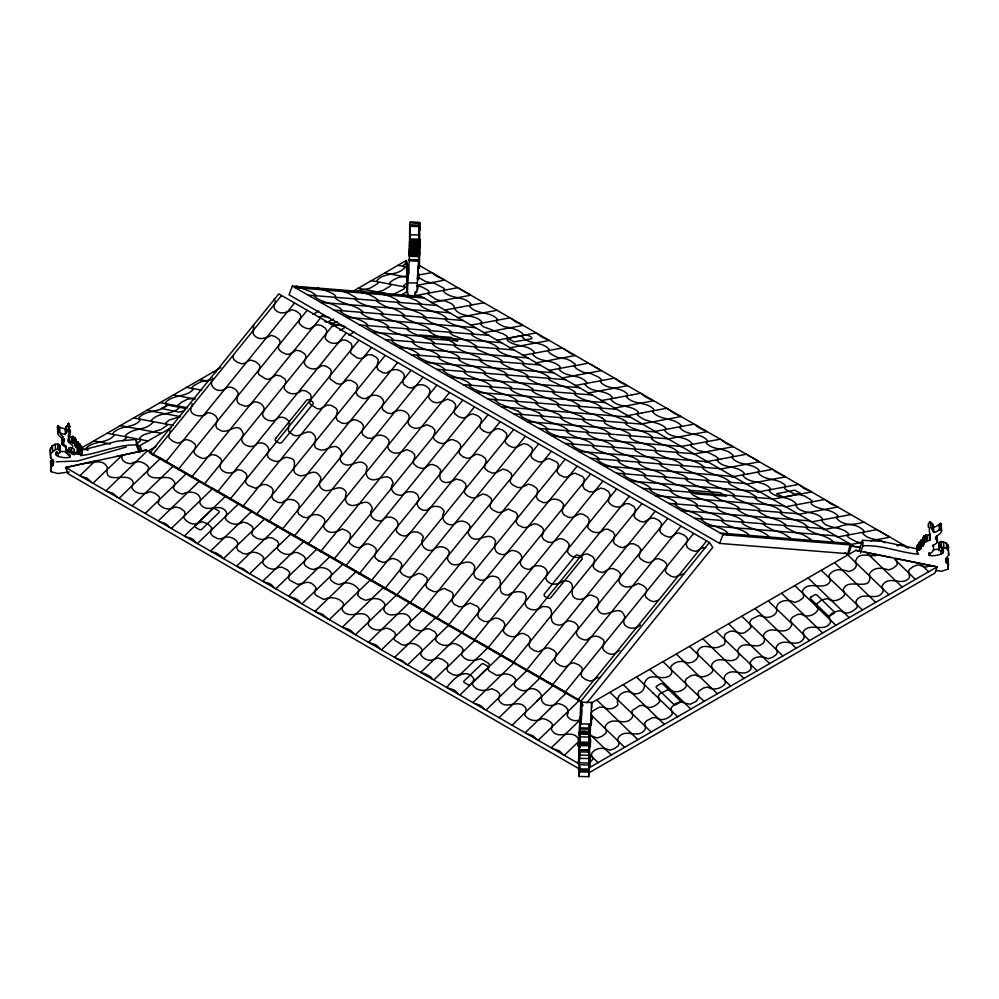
<?xml version="1.0" encoding="UTF-8"?>
<svg xmlns="http://www.w3.org/2000/svg" width="999" height="999" viewBox="0 0 999 999"><rect width="100%" height="100%" fill="white"/><g stroke="black" fill="none" stroke-linecap="round" stroke-linejoin="round"><path stroke-width="1.5" d="M407.255 293.456L409.303 260.252L409.727 226.348L419.305 226.548L419.43 230.107L419.667 222.515L410.089 222.327L409.84 229.907L409.727 226.348M419.268 255.769L419.155 242.307M409.602 242.058L419.193 242.233L419.305 226.548M579.532 736.201C573.488 726.123 604.183 735.764 579.333 731.855M589.098 736.663L588.923 732.055M418.993 250.687L419.006 254.807M419.243 249.213L419.318 245.167L419.23 252.36M419.168 245.567L419.168 246.478M589.11 736.738L588.911 757.429L588.96 750.199L579.37 750.012L579.145 776.485L588.736 776.673L589.822 756.33M579.37 750.012L579.32 757.242L579.545 736.688M579.907 743.743L579.882 745.479L579.82 741.121M588.96 750.199L588.736 776.673M589.535 737.836L589.622 740.309L589.285 724.038L579.695 723.925L579.408 732.592M409.365 254.046L409.39 252.497L409.34 253.921L418.968 254.083L418.968 252.21L409.378 252.023M419.43 242.145L419.093 255.919M410.089 222.327L419.667 222.615L419.293 249.8M579.857 742.994C580.069 736.4 579.308 746.628 579.857 745.404M589.685 738.448L589.697 744.105L591.645 702.434L582.055 702.247L581.018 723.363M419.068 247.59L419.068 248.289L419.218 246.278M418.943 254.183L416.858 292.32M419.368 246.616L419.33 247.602M419.318 227.822L419.33 233.479M588.985 732.791L589.285 724.038M419.293 241.383L419.318 235.739M579.82 735.551L579.857 734.29M418.993 253.247L409.34 253.072M419.468 233.579L419.43 241.621M579.682 733.366L579.832 738.998M410.077 226.099L409.677 255.582L410.089 247.59M419.605 226.636L419.505 230.981M419.343 247.665L419.243 250.15M579.67 731.605L579.682 725.411M419.143 253.634L419.143 252.035L418.856 259.715L409.253 259.615M418.943 253.346L419.093 255.594M409.328 255.619L418.918 255.819L418.843 259.428M419.093 254.845L419.056 256.056M925.636 536.263L923.713 535.901L924.05 541.446L925.973 541.795L926.011 540.284L928.371 540.784L930.344 539.585C930.643 536.451 926.697 521.928 932.379 529.495C933.241 537.212 940.983 526.173 941.582 530.669C941.258 536.038 931.268 535.452 937.462 541.133L936.55 543.169L933.541 545.354L933.541 550.274L931.78 552.459C923.176 557.617 940.921 555.869 943.044 552.759L943.506 548.538M70.417 426.96L68.519 423.376L65.11 428.933L60.165 427.472L58.042 425.574L57.418 427.447L58.229 429.233M69.206 472.028L57.567 473.501L51.249 471.69L50.874 466.958L53.097 465.159L53.834 461.463L50.649 457.754L49.95 450.199L52.373 445.579L57.567 443.731L60.052 445.616L60.24 452.51L57.53 453.459L57.268 451.948L56.531 452.01L55.657 453.708L56.294 455.132C58.479 458.154 76.136 459.203 67.557 454.383L65.797 452.26L65.797 447.34L62.787 445.279L61.863 443.281C68.219 436.825 58.167 439.023 57.755 432.979L58.042 425.574M419.006 255.007L418.968 251.885L409.39 251.698M579.857 767.269L578.508 763.523L579.108 747.414L577.447 745.279L579.358 740.808M410.102 240.197L410.065 245.067L410.114 244.168M579.944 723.875L580.219 716.733M419.143 251.036C421.965 244.518 395.829 250.012 419.193 248.077M579.645 747.639L579.732 746.515M581.693 710.002L581.106 724.65M579.857 735.801C579.845 734.128 579.682 736.238 579.695 723.838M579.345 740.846L579.37 740.009M591.296 725.124L591.708 715.871M579.657 747.652L579.77 744.854L579.72 745.941M919.767 543.006L919.779 542.907A3.009 2.46 -3.5 0 0 919.754 542.594L919.729 542.469M590.272 747.052L590.634 739.31M409.403 250.974L418.981 251.174M579.919 752.846L579.258 763.736M579.695 766.982L579.145 776.485M923.713 535.901C923.376 537.862 922.901 542.644 923.351 545.417C920.628 547.09 921.79 538.486 923.263 539.385M419.742 251.935L417.307 278.996M419.268 255.744L419.867 239.123L419.393 268.544M579.745 745.604L579.82 747.227L579.72 746.553M352.51 291.558L406.368 260.464L407.342 291.408L408.429 295.741M75.999 440.784C75.4 442.495 79.62 441.483 77.21 447.102C72.003 449.163 77.91 431.081 75.899 447.202M420.154 297.54L415.247 294.717L415.484 291.658M415.247 294.717L415.472 291.683M52.535 459.877L50.537 461.426L50.912 466.158M138.898 452.272L136.438 444.967C117.27 444.48 99.326 453.421 80.794 455.644L82.268 453.534L81.693 451.735L79.396 451.248L80.27 449.675L79.932 444.143C78.109 442.457 77.085 442.195 76.923 441.658M409.428 249.625L419.031 249.675M409.453 249.313L419.031 249.575M418.531 279.695L418.993 274.026M419.031 255.344L409.353 255.02M417.707 289.523L417.944 286.775M60.052 445.616L60.24 452.51M409.49 244.368L419.081 244.555M925.698 541.858L925.623 534.665M418.606 273.751L417.669 275.187M80.17 450.399L79.932 444.143M895.853 558.491L897.214 562.849L896.915 565.084L893.556 567.932L888.748 569.979C882.092 567.694 873.313 566.533 869.292 574.275L869.792 576.186M922.052 540.871L921.078 540.247L921.353 546.553L921.415 545.779L922.389 546.403L921.74 540.134M935.951 570.679L941.77 571.191L948.088 569.105L948.463 564.36L946.24 562.662L945.504 558.99L948.675 555.157L948.163 545.267L946.29 543.056L941.108 541.433L938.623 543.406L939.097 550.299L941.807 551.136L942.219 549.45L943.668 551.311M579.507 734.789L579.395 733.766M76.311 446.428L75.474 445.966L74.95 437.512L73.027 437.949L72.989 436.426L70.629 437.025L68.656 435.914L69.755 442.245C73.551 442.457 75.649 442.719 75.574 445.554M79.308 449.35L79.246 449.575A3.009 2.46 -3.5 0 0 79.221 449.887L79.296 450.274M77.672 441.808L77.847 447.977L80.27 449.675M50.499 447.864L50.649 457.754M498.651 697.864L498.626 699.737C505.219 712.262 518.606 696.84 525.936 708.428L526.086 710.701L524.625 714.173L525.462 716.046C529.957 721.053 536.738 721.927 542.22 718.506L546.178 719.455L550.811 722.252L552.497 724.462L551.298 729.195C557.067 741.37 570.953 728.234 578.096 738.261L578.446 741.683L564.335 755.344M859.989 547.489L849.849 545.629L847.676 554.295L844.979 552.747M447.889 666.283L447.802 663.486L443.019 659.69L438.761 658.141L434.852 658.753M233.516 355.157L232.954 357.205L233.754 359.44L237 362.025L241.371 363.761L244.293 363.436L248.589 360.639L251.386 360.202L255.544 361.675L259.49 364.835L259.915 367.595L258.092 372.29L258.766 374.5L265.909 379.033L268.906 379.208L276.373 375.075L280.794 376.099L285.015 379.083L285.976 381.718L284.216 386.513L284.415 388.923C288.599 395.342 296.641 394.955 301.835 390.372L305.906 390.959L310.414 394.031L311.201 396.953L309.59 401.998L310.202 404.058L316.72 408.554L319.992 409.028L327.285 405.02L331.181 405.369L335.676 407.967L337.487 410.402L336.026 417.744L337.575 420.579L342.257 423.289L346.029 423.489L353.621 419.667L356.893 420.217L361.001 422.477L363.174 424.9L363.461 427.122L361.813 432.18L362.937 435.04L367.482 437.987L371.453 438.524C376.611 433.966 384.478 433.741 388.748 439.96L389.073 442.195L387.587 446.74L388.748 449.388C394.18 456.181 401.024 452.31 406.743 449.575L411.788 451.698L414.573 454.52L414.722 457.067L413.111 461.85L414.048 464.36L417.769 467.157L421.89 468.519C426.036 468.606 428.284 463.948 432.542 464.448L436.975 466.221L440.746 470.017L439.685 474.687L440.259 479.233C444.268 485.052 451.56 481.918 456.281 478.996L461.838 480.569L465.409 483.416L466.083 486.026L464.36 490.809L464.772 493.281L467.782 496.028L472.215 497.939L475.324 497.764L482.879 493.956L487 495.129L491.171 498.326L491.658 501.173L489.947 505.881L490.634 507.904L493.194 510.189L497.914 512.412L501.261 512.362L508.316 508.991L516.008 512.612L517.607 514.885L516.183 522.077L518.206 525.012L523.114 527.509L526.673 527.36L534.215 523.651L537.674 524.475L541.67 526.898L543.468 529.27L543.556 531.468L541.995 536.625L543.581 539.535L548.276 542.22L551.96 542.42L559.527 538.611L562.887 539.135L567.382 541.733L569.18 544.667L567.407 551.86C570.679 557.817 579.208 559.652 583.916 554.395L587.437 553.958L592.457 556.393L594.58 559.378L593.181 566.77L594.73 569.005L598.576 571.503L602.497 572.564L609.877 568.718L613.136 568.531L617.969 570.766L620.691 573.863L618.843 581.243C622.877 589.934 632.067 587.125 638.124 583.441L643.044 585.402L646.178 588.136L646.715 590.496L645.179 594.88L645.878 597.302L649.387 600.124L653.408 601.735L658.229 600.362M200.187 500.924L199.725 502.534L200.612 504.458C207.879 514.085 219.031 501.785 226.211 511.725L226.81 514.035L225.212 517.657L225.924 519.542C230.482 524.762 237.475 525.636 243.107 522.065L247.327 523.189L251.848 526.123L253.122 528.421L251.798 534.09C255.844 539.398 263.162 541.096 268.793 537.474L272.627 538.124L277.46 541.058L278.733 543.618L277.335 547.627L277.859 549.338C281.98 554.27 289.086 556.293 294.468 552.36L298.064 552.747L302.822 555.282L305.057 557.554L305.382 559.44L304.071 563.299L305.207 565.671L309.578 568.531L313.624 569.567C319.343 566.495 326.373 566.795 330.881 572.152L331.593 574.063L330.257 577.847L330.819 580.182L334.69 583.129L339.148 584.665C345.904 580.956 354.52 583.241 358.778 589.56L357.792 595.429L360.914 598.264L365.696 600.324C372.215 598.151 380.719 596.74 384.952 604.183L383.791 610.077C390.134 621.403 401.923 607.879 409.478 617.07L410.901 619.58L409.353 623.413L409.59 625.224C413.486 630.094 420.779 632.729 426.186 628.758L429.82 629.033L434.84 631.78L436.65 634.39L435.651 640.184C439.597 645.654 446.828 647.015 452.335 643.431L455.631 643.768L460.576 646.303L463.099 649.075L461.575 654.807C465.909 662.15 474.275 661.076 480.731 658.678L488.848 663.448L489.448 665.434L488.161 668.843L488.973 670.891L496.615 675.349L501.298 674.762M407.642 664.884L421.703 651.261L421.665 648.888C417.844 643.743 410.814 641.745 405.344 645.192L401.91 644.73L394.73 640.197L394.081 638.486L395.592 634.765L394.73 632.342L390.234 629.283L386.263 628.059C380.244 630.494 373.151 631.418 368.569 625.287L368.194 623.251L369.568 619.055C363.673 606.83 349.525 621.016 342.482 610.302L342.12 608.166L343.681 604.557L342.807 602.484C337.6 597.127 330.207 596.59 323.751 599.487L315.547 595.067L314.598 592.931L316.071 587.999C307.492 574.662 295.329 588.086 288.873 596.303M811.313 539.685L810.002 540.272A5.07 1.099 21 0 0 809.689 540.696L809.802 540.896M58.367 431.106C61.326 434.503 66.783 436.151 67.345 430.307C73.626 425.949 68.069 438.349 68.993 441.446M790.534 538.011L788.998 539.235M924.05 541.446L923.6 544.93M200.412 500.724C200.849 491.695 188.574 490.384 182.467 494.143L178.184 492.657L174.288 489.835L173.439 487.599L174.413 485.127M859.215 550.399L862.562 540.297L881.293 541.271L917.569 548.963M860.439 553.221L862.886 545.829L862.562 540.297M82.093 454.233L81.843 447.127L80.956 445.904L79.458 445.929M588.811 769.954L589.672 767.482L589.348 745.991M74.95 437.512L75.05 444.567M146.191 450.049L65.697 467.507L578.558 763.573L580.794 700.961L146.191 450.049L122.39 455.219C119.493 460.289 126.973 464.023 131.181 463.623C136.975 459.777 144.718 461.788 148.726 467.42L147.29 473.039C153.084 484.153 169.318 470.954 174.925 482.967L174.45 485.102M549.9 708.815L525.174 732.742M292.37 286.039L289.011 294.78L719.63 543.406L848.526 553.746L851.885 545.004L421.253 296.378L292.37 286.039L722.989 534.652L851.885 545.004M719.63 543.406L722.989 534.652M486.001 710.114L498.713 697.814L499.5 696.028L499.65 693.781L496.89 690.996L491.858 688.723C485.289 691.183 476.848 691.845 472.515 684.652L472.864 682.429L501.036 655.182M921.078 540.247L920.579 541.271M474.925 640.122L447.465 667.157L446.815 669.28L448.114 671.753L452.684 674.6L456.531 675.449L460.776 673.95M421.678 651.298L420.666 654.557C423.289 659.215 430.02 662.2 434.79 658.791M940.434 526.948L941.245 525.137C940.996 520.479 935.514 529.383 933.391 526.373C932.429 521.253 927.159 520.092 928.383 527.347M122.39 455.219L106.98 469.717C105.644 485.739 128.809 470.354 133.229 482.38L131.693 487.699C135.689 494.717 144.093 494.742 150.374 491.608L155.107 493.406L159.078 496.565L159.54 498.064L158.179 503.508C161.114 507.192 166.259 510.002 170.954 508.666M473.002 682.142L473.838 678.683C465.109 666.37 452.884 679.532 446.803 687.487M119.106 498.289L143.881 474.363M107.03 469.617L107.542 467.657C102.959 458.316 93.594 463.161 86.476 462.999M920.616 541.508L918.73 542.744L919.942 549.8L918.044 550.074L917.157 551.336L918.543 554.258C900.062 552.784 881.917 544.555 862.886 545.829M919.167 549L921.353 546.553L920.991 540.322M932.454 546.078L933.203 544.73M77.323 447.09L76.948 447.939L78.009 447.352M920.004 547.789C922.264 552.435 918.918 541.583 920.616 542.307M423.539 317.882L425.462 316.795L420.854 313.549L403.446 306.718L398.401 303.708L397.702 302.597L399.088 301.785L396.653 299.825L391.146 296.74L384.877 294.83A5.07 1.099 21 0 1 382.767 294.205L382.093 293.968M948.501 550.799L946.627 548.588L941.433 546.965L939.747 547.677L939.097 550.299M471.029 305.132L471.416 304.558C464.423 295.342 450.936 299.862 443.544 291.333L444.031 290.259M166.533 405.432L166.221 403.858A7.093 2.572 -14 0 1 165.996 403.733L165.359 402.834C172.303 394.33 185.539 397.664 192.869 389.835L191.721 388.286M795.853 504.707L796.315 504.045C789.622 495.579 777.284 499.188 769.842 491.77L769.242 490.447L770.828 489.123C764.01 479.645 750.012 484.602 742.931 475.661L744.243 473.239C737.05 464.885 724.1 469.193 717.319 460.664L718.706 459.09L716.058 456.456L708.553 452.622L697.976 450.512L690.996 446.091L691.008 444.642M588.399 363.062L574.15 365.959L576.248 368.456L580.382 370.904L583.953 372.515L590.696 373.476L598.876 377.285L601.96 380.082L600.449 381.481L601.311 382.929C608.816 389.922 620.267 386.488 627.472 394.056L627.26 395.729M77.31 449.163L76.911 451.86A12.537 10.227 -3.5 0 1 77.547 452.147L79.683 451.91M77.934 448.101L77.585 441.745M152.485 454.87L281.431 295.629M165.472 462.362L294.418 303.134M178.097 469.655L307.043 310.427M191.408 477.347L320.354 318.107M203.908 484.552L332.854 325.324M217.22 492.245L346.166 333.004M229.845 499.537L358.791 340.297M242.482 506.83L371.416 347.59M256.194 514.747L385.139 355.507M268.556 521.878L397.502 362.649M282.005 529.645L410.939 370.404M293.956 536.538L422.889 377.31M307.804 544.542L436.75 385.302M320.429 551.835L449.375 392.595M333.741 559.515L462.687 400.287M345.429 566.258L474.363 407.03M359.003 574.1L487.949 414.86M371.066 581.068L500.012 421.828M384.652 588.911L513.598 429.67M396.328 595.654L525.274 436.413M409.64 603.334L538.586 444.105M422.277 610.626L551.223 451.398M436.126 618.631L565.072 459.39M448.076 625.524L577.022 466.296M461.526 633.291L590.471 474.05M473.888 640.421L602.822 481.193M487.599 648.339L616.545 489.11M500.224 655.631L629.17 496.403M512.862 662.924L641.808 503.696M526.173 670.616L655.119 511.376M538.661 677.821L667.607 518.593M551.972 685.514L680.918 526.273M564.61 692.806L693.556 533.566M577.584 700.299L706.53 541.058M580.544 701.66L709.427 542.482L278.808 293.868L149.925 453.034L580.544 701.66L583.054 705.306M586.825 702.909L712.786 547.352L709.427 542.482M50.837 453.396L55.507 449.55L57.892 449.275L60.377 451.148M795.579 504.807C799.387 514.985 816.745 510.002 822.614 519.093L821.64 520.017L811.113 521.99M68.094 436.263L69.143 433.803L68.656 430.369M758.353 471.99L758.054 472.739C764.872 481.518 778.196 477.51 785.439 485.551L784.34 488.161L785.988 489.71L793.993 493.843L798.263 494.355M652.984 410.876L652.372 411.563C659.715 420.741 673.9 417.12 681.455 425.799L679.982 427.822C687.175 436.363 700.499 431.968 707.504 440.746L706.343 443.269C713.761 451.111 726.448 446.953 733.341 455.831L732.105 457.242L732.417 458.229C739.685 466.146 751.86 462.687 759.19 470.217L758.378 471.965M926.023 540.584L925.673 534.74L928.046 535.252L930.007 534.053L930.344 539.585M553.309 685.326L512.125 725.199M65.834 449.001L65.672 446.228A7.118 5.807 -3.5 0 1 64.623 445.354L63.511 443.369L64.51 439.335A6.556 5.357 -3.5 0 0 64.261 438.773L64.211 438.686M166.496 405.469C158.841 413.024 146.528 409.503 139.023 417.594L138.711 418.593L140.272 419.98C134.94 427.297 125.325 425.524 118.244 429.383C116.021 430.731 110.877 432.717 114.098 435.327C106.943 444.13 94.106 440.097 86.426 447.964L87.163 449.812M507.18 338.349L507.192 340.085C514.91 347.602 527.26 343.793 534.465 352.322L532.954 354.72C540.347 362.987 552.959 358.841 560.389 367.12L559.39 369.692C566.545 377.834 579.183 373.738 586.45 382.13L586.688 383.079L585.139 384.54C591.97 393.431 605.019 388.961 612.262 397.152L611.088 399.712C618.206 408.241 630.719 404.32 638.261 411.975L637.262 414.585C644.68 422.752 656.98 420.816 665.234 427.385L665.796 428.708L664.447 430.182C671.078 439.585 685.127 434.69 691.97 443.544L691.046 444.605M132.155 505.831L173.389 465.971M342.37 627.197L366.87 603.471M355.419 634.727L379.945 610.976M381.531 649.8L422.664 609.989M421.703 651.261L432.255 641.046M420.716 672.427L461.838 632.579M447.827 666.333L433.766 679.957M459.89 695.042L472.827 682.504M498.713 697.814L527.16 670.254M538.224 740.271L562.999 716.271M66.871 468.131L68.044 466.995L96.004 460.939M79.945 475.686L94.98 461.151M93.007 483.229L106.98 469.717M147.29 450.899L106.056 490.759M143.769 474.463L160.34 458.441M145.23 513.374L186.438 473.526M199.5 481.081L158.279 520.916M171.353 528.459L212.562 488.623M184.403 535.988L225.612 496.166M197.477 543.543L238.661 503.708M210.527 551.073L235.177 527.235M235.202 527.197L251.698 511.251M223.576 558.603L264.772 518.806M236.638 566.146L277.822 526.348M249.675 573.676L274.288 549.887M274.4 549.825L290.871 533.891M262.749 581.231L303.921 541.433M275.811 588.761L300.374 565.022M300.537 564.897L316.995 548.988M313.424 572.564L302.31 583.329M313.574 572.427L330.02 556.518M301.91 603.833L343.069 564.06M314.972 611.376L339.485 587.662M339.71 587.487L356.131 571.615M370.404 579.845L329.32 619.655M367.045 603.296L383.479 587.387M380.095 610.839L396.528 594.917M368.469 642.27L409.578 602.434M419.255 633.453L435.714 617.519M394.605 657.354L419.193 633.553M432.305 640.996L448.788 625.049M487.974 647.652L460.814 673.925M514.098 662.712L472.939 702.572M499.05 717.657L540.247 677.797M536.863 701.248L541.62 696.64C540.909 691.008 533.416 686.812 528.284 689.385M549.812 708.878L566.358 692.856M562.874 716.42L579.42 700.386M551.273 747.801L580.119 719.917M577.41 762.899L578.583 761.75M920.791 547.277L920.541 540.846M71.703 452.547C80.919 448.164 62.575 444.642 71.241 451.261M496.54 340.347L523.426 335.177L522.015 332.892L518.206 330.544L510.589 327.722M590.434 721.003L592.345 718.443L591.171 713.548L592.382 711.163L599.25 707.23L604.345 707.317M837.487 517.045L837.861 515.671C830.718 508.229 819.13 510.664 811.538 504.145L811.013 502.809L812.262 501.248L811.35 500.099L804.457 495.954L798.588 494.368M821.603 520.042C825.486 529.495 842.145 525.761 848.75 533.928L847.314 536.288L849.35 538.036L856.33 541.783L862.711 543.044M896.003 558.516L937.124 566.883L589.672 767.482L589.597 762.936L593.056 758.94L591.583 755.406L591.758 753.134C596.478 746.952 603.758 747.639 609.914 750.199L614.348 748.638L618.406 745.654L619.08 743.318L617.644 739.522L618.369 737.574C625.624 727.397 637.512 739.747 644.805 729.819L645.566 727.984L644.605 722.914L647.102 720.491L652.16 717.869L655.656 717.532C661.088 721.653 668.456 719.018 672.352 713.96L670.953 708.453C673.289 704.108 679.72 700.124 684.577 703.134A7.093 5.195 19.3 0 0 685.014 703.383L690.309 704.195L696.016 701.435L699.113 697.439L697.839 693.506L698.875 691.021L703.558 687.974L707.679 687.05C713.336 690.684 720.454 688.998 724.887 684.065L725.561 682.167L724.05 678.396L724.799 676.011C732.242 665.671 744.205 679.22 751.211 668.618L750.212 662.624C753.633 655.444 762.237 656.056 768.318 658.728L772.789 657.167L776.623 654.27L777.272 651.96L776.011 648.126L776.747 646.153C784.315 636.063 797.202 649.999 804.207 637.774L803.184 631.917C809.34 621.291 825.137 633.89 830.693 621.853L830.057 619.692A7.093 5.195 19.3 0 0 829.832 619.268C827.035 613.736 836.425 611.001 840.147 610.764L843.755 612.424M574.363 365.696L575.374 364.373L570.666 360.814L566.246 358.828L561.263 358.154M918.73 542.744L919.604 544.268L917.719 544.53L916.832 545.804L917.244 552.897M75.237 440.022L75.762 439.16L74.713 439.023M642.22 412.874L653.034 410.851L653.92 410.239L653.571 409.078C646.116 401.311 633.416 405.219 626.473 396.84L627.222 395.741L632.242 394.792M77.672 444.043L79.146 444.056M406.443 262.687L402.984 265.684L404.458 267.008L404.283 268.182C396.928 275.936 385.239 272.465 377.647 279.645L376.96 281.006L378.396 282.467L377.672 283.654L370.229 288.112L364.722 289.498M444.068 290.247L444.742 289.335L443.768 288.124L433.878 283.042L430.819 282.754L417.332 285.264M523.001 335.489L522.202 336.925C529.482 344.992 542.345 341.071 549.225 349.463L547.889 351.036L550.399 353.758L557.292 357.317L561.238 358.166M323.713 314.997L319.855 317.382M483.916 302.734L471.004 305.157L469.955 305.844L470.104 307.005C477.647 315.072 490.197 310.851 497.415 319.28L496.403 321.928L499.15 324.113L504.195 326.71L510.551 327.722M137.3 443.194L140.06 441.183L140.584 439.56M122.964 440.671L126.748 437.662L125.449 435.701C132.617 427.235 145.979 431.143 152.897 422.315L151.336 420.941L151.711 419.93C159.241 411.825 171.603 415.422 179.208 407.754A8.292 3.009 -14 0 0 179.445 407.417L177.984 405.182L181.418 402.31L187.487 399.225L194.73 398.077M407.08 282.829L403.708 285.577L404.87 287.662L403.658 289.198L393.668 294.243M919.817 542.17L919.617 543.419M507.217 338.324L507.879 337.625L507.067 336.363L503.471 333.978L494.755 330.856M837.474 517.057L836.5 517.969C842.906 526.498 854.957 524.75 863.898 522.115M702.946 467.607L702.934 468.543C710.676 475.624 722.339 474.662 729.919 481.855L728.621 483.291L730.506 484.74L738.873 489.035L749.4 492.569L755.781 496.466L756.368 497.265L754.844 497.989C762.112 505.357 773.963 504.245 781.568 511.426L781.181 512.325M319.243 317.207L321.953 316.221L329.121 317.507M337.212 321.566L333.579 323.152L324.712 321.578M768.293 536.825L768.855 536.5C761.575 529.17 750.074 529.957 742.307 523.289L741.882 522.352L743.706 521.828C736.226 513.723 723.401 515.397 715.821 507.554L716.857 507.18M81.531 448.002L220.804 367.595M312.749 314.51L318.831 311.001M171.491 427.572L139.548 445.766M339.885 330.357L345.429 327.16M400.599 295.304L407.342 291.408L406.368 260.464L408.529 269.131L408.678 273.776M147.79 451.186L155.881 446.516M348.801 335.127L354.195 332.018M591.308 703.046L855.818 550.337L861.076 551.386M588.861 772.876L934.952 573.064L937.124 566.883L869.367 553.096M333.703 319.081L328.246 321.715A8.292 3.009 -14 0 1 327.472 321.953L326.648 322.153M197.777 523.251L202.048 521.765L207.567 523.726L211.701 527.547L210.602 533.466L212.687 536.038L217.532 538.623L221.054 538.936C226.598 535.164 235.127 537.162 237.987 543.231L236.688 547.29L237.837 550.324L242.944 553.458L246.716 554.12C252.347 550.561 259.465 552.335 263.636 557.442L262.7 562.837C265.647 568.144 273.476 571.478 278.671 567.257L282.03 567.27L287.125 569.755L289.71 572.315L288.536 578.096L289.772 580.294L297.764 584.403L302.247 583.366M528.259 689.41C523.663 692.632 517.882 689.497 514.547 685.863L514.373 683.703L515.721 680.481L515.234 678.671C512.087 674.787 506.106 672.752 501.486 674.562M355.656 292.307L359.915 290.284L364.672 289.498M171.004 508.616L175.986 506.918L180.282 508.204L184.515 511.276L185.027 513.686L183.779 517.557C186.189 521.94 192.52 525.561 197.452 523.426M878.371 554.92C871.24 557.917 857.279 549.974 855.456 562.337M626.361 422.977L627.072 422.664L626.398 421.715L623.114 419.592M580.132 719.48C575.724 722.314 568.818 720.004 567.02 715.247C571.253 709.078 563.374 704.133 557.667 703.521C551.598 707.329 540.059 706.031 541.62 696.665M917.731 546.465L916.745 546.89M931.255 565.684L925.199 567.182L918.006 564.785L913.211 566.608L909.602 569.205L908.528 571.253L909.627 577.16C902.359 588.011 888.298 573.301 881.942 586.401L883.266 591.096C877.597 602.622 864.46 590.933 857.08 599.55L855.768 601.997L857.329 605.706L857.017 607.517C853.758 610.814 848.576 614.485 843.805 612.424M832.042 542.057L831.53 542.644L832.404 543.456M372.402 292.719L377.285 291.883M126.236 447.04L77.485 461.051L56.269 461.788M332.168 326.261L340.959 324.775M626.323 422.989L625.449 423.251L625.849 424.1C633.716 430.944 645.454 429.97 652.859 437.462L651.323 438.099L651.535 438.873C659.352 445.666 671.016 444.717 678.358 452.297L676.947 452.934L677.322 453.683C685.039 460.739 696.74 459.802 704.145 467.095L702.984 467.594M210.402 379.957L201.074 381.643L193.519 385.764L191.708 388.261M716.895 507.167L717.382 506.243C709.777 499.038 697.789 500.287 690.596 492.807L692.207 492.095L691.595 491.283L685.077 487.312L674.512 483.853L666.121 479.532L664.323 478.109L665.784 476.71C658.166 469.468 646.39 470.541 638.636 463.374L638.349 462.637L639.984 461.938C632.579 454.582 620.766 455.669 613.061 448.526L612.737 447.777L614.21 447.152C606.768 439.448 595.154 440.596 587.225 433.703L587.075 432.942L588.686 432.317L587.762 431.231L579.907 426.81L572.377 424.65L564.822 421.116L561.063 418.494L562.037 416.895L558.928 414.41L539.959 406.755L535.714 403.484L537.437 402.897L537.025 402.048C529.345 395.417 518.419 396.016 510.626 389.598L510.139 388.623L511.85 388.037L511.163 387.2L503.896 382.917L489.735 377.622L484.19 373.976L485.614 372.602C477.859 365.447 466.071 366.496 458.341 359.203L459.802 357.804C452.235 350.387 440.159 351.748 432.617 344.205L434.403 342.969C426.735 335.602 414.997 336.576 407.23 329.533L408.616 328.084C400.799 320.766 388.998 321.778 381.106 314.61L382.954 313.361C375.187 305.507 362.625 307.068 355.095 299.151L356.618 298.589L355.919 297.627L348.389 293.256L343.569 291.621M832.08 542.057L832.929 541.82L832.579 540.996C824.999 534.565 814.36 534.827 806.705 528.521L806.093 527.534L807.854 526.997C800.349 518.868 787.774 520.504 780.094 512.737L781.131 512.325M406.855 276.111L398.576 277.372L394.043 279.545L390.172 282.13L389.622 283.441L391.046 284.902L390.234 286.114L382.692 290.572L377.36 291.883M523.239 335.314L536.163 332.904M939.397 548.901L933.216 549.85M180.22 416.595L169.243 420.03L165.672 422.977L167.07 425.374L160.914 429.533L143.781 434.74L139.96 437.45L140.547 439.548M444.692 310.102L454.52 308.254M68.057 467.008L65.709 467.52L67.87 473.638L579.383 768.955M116.746 456.456L121.828 455.332M838.873 526.785C847.627 523.139 857.766 524.038 864.347 531.218L862.811 533.404C868.618 540.484 878.158 538.449 885.226 542.757M416.795 285.801L421.965 286.938L428.121 290.422L429.033 291.658L427.747 293.793L434.852 298.726L438.386 300.2L445.292 300.986L451.123 303.471L453.921 305.694L454.433 308.266L471.004 305.157M417.594 275.237L431.705 272.59M430.819 282.754L444.78 280.132M137.213 446.203L140.222 445.629L141.671 451.411M627.235 395.729L616.108 397.827M653.034 410.851L666.733 408.279M416.62 295.392L457.829 287.675M431.056 302.685L470.866 295.204M457.305 317.719L496.99 310.289M470.354 325.274L510.052 317.819M483.441 332.817L523.114 325.362M509.515 347.889L549.238 340.459M522.577 355.419L562.287 347.977M535.601 362.987L575.337 355.519M548.738 370.504L574.338 365.696M601.448 370.592L576.848 375.199M561.813 378.047L576.798 375.237M574.825 385.577L614.522 378.134M587.974 393.119L602.909 390.322M603.034 390.284L627.572 385.676M601.148 400.624L615.958 397.839M632.267 394.792L640.634 393.219M614.035 408.191L628.995 405.382M629.17 405.344L653.671 400.749M625.649 416.009L642.057 412.924M641.383 423.976L681.081 416.571M654.457 431.518L669.43 428.721M669.605 428.683L694.143 424.1M667.657 439.023L707.18 431.63M680.556 446.578L720.242 439.173M693.568 454.145L733.291 446.715M705.169 461.95L721.653 458.866M721.765 458.866L746.365 454.258M719.692 469.205L759.415 461.788M772.477 469.33L747.826 473.938M731.268 477.023L747.764 473.938M745.803 484.303L785.526 476.873M757.392 492.107L798.563 484.403M771.952 499.363L811.65 491.945M784.989 506.905L824.699 499.488M798.014 514.448L837.761 507.03M821.64 520.029L850.811 514.56M823.201 529.72L839.123 526.735M837.075 537.087L876.947 529.645M870.591 540.796L889.984 537.175M850.149 544.63L862.587 542.307M897.04 545.829L903.034 544.717M684.352 573.538L674.562 577.135L671.166 576.311L666.82 573.364L665.396 571.266L666.783 565.771L666.358 563.424L663.361 560.701L658.441 558.628L655.232 559.14L650.711 562.275L648.064 562.649L644.255 561.376L640.421 558.791L639.01 556.505L640.859 549.2L638.373 546.128L633.453 543.731L630.094 543.843L622.827 547.702L619.068 546.778L615.097 544.305L613.386 542.057L614.722 534.765L612.849 531.78L607.817 529.183L604.208 529.47C599.412 534.777 591.096 532.966 587.587 527.172L589.285 519.98L587.687 517.057L583.204 514.373L579.807 513.736L572.227 517.494L568.568 517.382L563.823 514.735L562.137 511.825L563.586 504.483C560.139 498.301 551.723 497.327 546.915 502.435L543.381 502.659L538.449 500.199L536.338 497.265L537.737 490.059L536.138 487.762L532.192 485.214L528.483 484.128L521.428 487.475L518.056 487.562L513.324 485.352L510.776 483.066L510.077 481.056L511.763 476.323L511.276 473.451L507.055 470.254L502.997 469.118L495.467 472.902L492.345 473.089L487.899 471.166L484.915 468.431L484.49 465.971L486.188 461.176L485.502 458.566L481.818 455.656L477.51 454.208C473.464 454.195 471.253 458.741 467.082 458.279L462.862 456.693M69.805 452.122L67.457 451.91M640.509 624.962C634.415 631.48 619.442 627.622 624.875 617.357C620.067 599.662 603.246 624.363 597.102 607.966C598.788 603.458 600.561 597.839 593.756 596.178C588.224 592.419 584.877 599.537 579.857 599.462C563.873 598.051 580.569 582.117 565.147 580.769A7.218 5.682 -34.6 0 0 563.324 580.844C557.567 585.364 548.226 586.101 545.554 577.597C552.459 567.544 536.188 561.413 530.157 569.28C525.899 569.842 519.48 566.62 520.367 561.55C524.125 556.868 519.955 552.06 515.009 550.936C509.478 548.351 506.505 556.318 501.136 554.32C493.993 553.034 493.843 546.366 495.654 541.108C488.486 528.134 476.061 547.589 468.668 534.315C466.758 530.894 472.177 527.734 469.068 524.525C464.922 520.054 458.116 519.955 453.958 524.438C446.266 526.773 439.423 518.406 444.268 511.55C440.959 504.408 431.968 505.207 427.11 510.014C421.441 511.9 413.911 505.244 418.681 499.925C419.83 490.846 407.13 489.31 402.147 495.117C395.267 496.341 387.974 489.448 393.156 482.979C389.56 471.478 379.795 479.882 372.952 479.87C365.085 478.758 365.646 472.215 367.145 466.745C361.276 456.905 353.496 466.034 346.016 464.91C340.572 463.673 338.311 458.141 341.783 453.758L341.383 451.648C334.553 439.585 327.01 453.047 318.881 449.425C310.015 447.165 318.256 439.597 314.46 435.227C307.068 425.549 299.425 441.071 291.383 433.616C285.914 431.705 289.46 426.585 289.485 422.752A7.218 5.682 -34.6 0 0 288.911 421.291C286.101 417.482 279.708 415.359 276.149 419.368C271.865 423.176 261.488 419.193 262.662 413.074C267.457 407.555 259.877 401.161 254.221 401.985C250.487 403.708 247.115 408.166 242.482 405.219C235.202 403.796 236.701 398.102 238.274 393.194C236.451 388.961 230.082 384.94 225.786 388.261C218.581 394.443 207.367 386.538 212.799 378.034M619.705 650.649L619.043 650.774A5.07 3.984 -34.6 0 0 616.92 651.748C613.199 656.518 606.917 653.758 603.583 650.037C600.486 646.403 607.23 641.595 602.01 638.773C597.165 634.34 591.058 636.188 586.738 639.997C582.305 640.347 575.299 636.513 576.61 631.368C581.58 625.948 573.676 620.404 568.369 621.003C564.822 621.353 562.762 625.649 559.115 625.124C542.494 623.351 560.963 605.382 542.07 606.605C536.725 612.225 523.951 610.414 525.187 601.311C530.369 589.398 513.998 590.122 508.104 595.092C491.808 594.28 509.215 576.623 491.783 576.173C487.087 576.573 483.641 582.892 478.446 579.233C471.965 577.335 474.1 571.278 474.85 566.77C467.719 553.858 455.207 573.151 447.877 559.964C446.004 556.53 451.398 553.371 448.276 550.174C444.118 545.741 437.337 545.604 433.179 550.087C425.449 552.447 418.631 544.068 423.501 537.175C420.616 530.944 411.613 529.994 407.292 535.314A6.269 4.933 -34.6 0 1 405.881 535.801L403.683 536.013L399.825 534.565M646.253 706.88C651.111 708.978 656.63 705.294 659.752 701.685L658.316 696.228L659.702 693.818L667.794 689.847A8.292 6.069 19.3 0 1 668.568 689.809C674.337 692.869 681.48 692.557 685.876 686.975L686.488 685.189L685.189 681.256L686.288 678.771L691.008 675.736L695.092 674.849C700.749 678.521 707.879 676.735 712.287 671.803L712.936 669.917L711.413 666.146L712.212 663.748C719.405 653.771 733.054 667.107 738.86 655.594L737.587 650.424C743.418 637.737 757.354 652.335 764.26 641.633L764.597 639.585L763.373 635.951L764.085 633.978C771.653 623.788 784.502 637.749 791.558 625.611L791.695 623.501L768.418 601.023M140.335 452.023L136.114 439.435L117.37 441.171L81.094 450.312M75.012 454.57L72.577 454.37L70.342 452.609L68.407 452.947L67.545 451.973M552.385 748.438L559.378 750.848L563.199 754.682M185.914 536.863L190.609 538.061A31.781 23.264 -19.4 0 1 193.282 539.597L196.141 542.769M264.273 582.105L268.893 583.291A31.256 22.865 -19.4 0 1 271.528 584.827L274.3 587.899M81.081 476.348L87.025 478.134L91.896 482.592M369.98 643.131L374.65 644.367A31.256 22.865 -19.4 0 1 377.297 645.891L380.007 648.925M448.139 688.261L452.959 689.522A31.781 23.264 -19.4 0 1 455.631 691.071L458.366 694.168M526.66 733.591L533.129 735.876L536.9 739.51M211.776 551.798L215.896 552.759L220.891 555.856A12.088 8.841 -19.4 0 1 221.578 556.568L221.728 556.768A6.856 5.02 -19.4 0 1 222.302 557.867M316.283 612.137L322.527 614.248L327.997 618.893M107.38 491.52L113.024 493.344L117.632 497.44M474.825 703.671L479.108 704.819A29.595 21.653 -19.4 0 1 481.493 706.206L484.103 709.028M419.692 223.152L410.089 222.515M410.027 224.887L419.617 225.087M409.715 234.79L419.305 234.99M409.715 238.998L419.305 239.198M409.69 240.26L419.268 240.447M409.565 242.233L419.155 242.432M409.565 242.407L419.155 242.595M409.553 242.595L419.143 242.782M409.553 243.057L419.155 243.419M409.578 243.281L419.155 243.481M409.553 243.856L419.143 244.056M419.081 245.217L409.49 245.03L419.093 245.379M409.503 245.742L419.093 245.941M409.49 246.054L419.081 246.241M409.465 246.328L419.056 246.691M409.465 246.778L419.056 246.978M409.49 247.04L419.068 247.228M409.478 248.888L419.056 249.088M409.465 249.088L419.056 249.275M413.511 250.911L418.993 251.024M409.378 251.286L418.968 251.473M409.353 252.809L418.943 252.997M409.328 254.645L418.906 254.832M409.29 256.343L418.868 256.531M409.303 260.252L418.893 260.439M409.278 260.839L418.868 261.039M407.355 282.829L416.945 283.029M160.177 522.002L164.498 523.176A29.595 21.653 -19.4 0 1 166.883 524.562L169.455 527.36M579.62 727.834L589.21 728.034M579.595 728.945L589.185 729.133M579.57 731.293L589.16 731.493M579.308 733.191L588.898 733.378M579.308 734.09L588.898 734.29M589.11 737.087L579.52 736.887L579.582 742.906M579.445 742.107L589.035 742.294M579.457 743.268L589.048 743.468M579.595 744.53L589.185 744.73M579.595 745.104L589.185 745.291M579.595 745.604L589.173 745.803M579.62 749.787L589.198 749.987M579.308 750.311L588.898 750.499M579.233 751.922L588.811 752.122M579.133 755.032L588.711 755.232M579.07 758.366L588.648 758.553M579.058 762.836L588.648 763.024M579.17 764.772L588.761 764.959M579.145 768.88L588.736 769.068M579.12 769.967L588.698 770.167M579.083 770.666L588.673 770.853M579.07 771.902L588.648 772.102M344.143 628.034L346.016 628.309A11.414 8.354 -19.4 0 1 347.103 628.658L349.213 629.657A34.403 25.175 -19.4 0 1 350.799 630.581L353.534 633.004A5.207 3.809 -19.4 0 1 353.921 633.865M600.099 677.584C596.041 676.46 593.831 681.181 589.959 681.068L585.589 679.545L581.818 676.673L580.993 674.25L582.417 669.904L581.918 667.619L578.896 664.947L574 662.874L570.816 663.373L566.371 666.42L563.711 666.733L559.865 665.396L556.068 662.799L554.695 660.539L556.418 653.358L553.871 650.324L548.975 647.964L545.679 648.076L538.449 651.785L534.64 650.774L530.706 648.289L529.058 646.053L530.332 638.885L528.334 635.951L523.301 633.403L519.767 633.703C515.034 638.885 506.743 636.925 503.284 631.231L504.895 624.125L503.159 621.228L498.676 618.593L495.329 617.981L487.837 621.628L484.203 621.428L479.495 618.756L477.834 615.871L479.17 608.641L477.347 606.293L469.942 603.059L462.512 606.605L458.978 606.705L454.07 604.195L452.023 601.273L453.309 594.243L451.685 591.982L444.056 588.349L437.1 591.595L433.753 591.608L429.033 589.373L426.486 587.125L425.786 585.127L427.397 580.519L426.885 577.734L422.702 574.55L418.606 573.351L411.138 577.01L408.054 577.135L403.621 575.199L400.649 572.464L400.199 570.042L401.81 565.359L401.086 562.824L397.452 559.939L393.144 558.453C389.135 558.379 386.925 562.849 382.804 562.35L378.596 560.764M66.646 451.91L59.266 451.148M295.267 287.65L424.213 297.989M308.254 295.142L437.2 305.482M320.879 302.435L449.825 312.774M334.19 310.115L463.136 320.467M346.69 317.332L475.624 327.672M359.99 325.012L488.936 335.364M372.627 332.305L501.573 342.657M385.252 339.598L514.198 349.95M398.976 347.515L527.922 357.867M411.338 354.657L540.272 364.997M424.775 362.425L553.721 372.764M436.725 369.318L565.671 379.67M450.586 377.322L579.532 387.662M463.211 384.615L592.157 394.955M476.523 392.295L605.469 402.634M488.199 399.038L617.145 409.378M501.785 406.88L630.731 417.22M513.848 413.848L642.794 424.188M527.435 421.69L656.38 432.03M539.11 428.434L668.056 438.773M552.422 436.113L681.368 446.453M565.047 443.406L693.993 453.746M578.908 451.398L707.854 461.75M590.859 458.304L719.804 468.643M604.308 466.071L733.241 476.411M616.658 473.201L745.604 483.541M630.381 481.118L759.327 491.471M643.006 488.411L771.952 498.763M655.644 495.704L784.59 506.056M668.955 503.384L797.889 513.736M681.443 510.601L810.389 520.954M694.755 518.294L823.7 528.633M707.379 525.574L836.325 535.926M720.366 533.079L849.312 543.419M396.116 658.229L402.335 660.601L406.094 663.985M494.555 330.906L483.166 326.648L480.332 323.826L481.668 322.627L481.493 321.503C474.338 313.611 459.965 318.194 454.433 308.266M238.187 567.045L243.519 568.906L248.164 572.802M71.079 451.173L67.195 449.787L69.68 452.072M180.432 416.633L146.853 410.289M849.849 545.629L860.489 547.589M195.18 399.088L173.376 394.98M397.964 265.322L405.819 266.795M384.69 272.977L405.569 276.91M371.441 280.632L407.242 287.375M358.166 288.286L387.575 293.818M329.62 323.489L344.667 326.323M213.149 372.015L215.772 372.515M199.887 379.67L207.63 381.131M186.626 387.325L201.673 390.172M160.14 402.622L187.562 407.817M133.604 417.944L173.239 425.412M120.367 425.586L161.351 433.316M107.13 433.229L148.089 440.984M93.856 440.884L110.352 443.993M81.693 448.751L88.274 449.987M561.713 385.926C563.748 386.064 580.119 392.57 574.4 393.781L574.912 394.755C582.667 401.123 593.506 400.624 601.161 407.192L601.598 408.042L599.987 408.653L604.358 411.963L623.201 419.642M890.796 557.454L864.135 552.01M855.818 550.337L866.358 552.484L902.184 587.05M948.088 569.105L948.126 558.828L946.69 557.754L947.027 563.286M705.681 547.827C701.46 546.403 699.013 551.286 695.079 551.386L690.746 549.974L687.25 547.464L686.138 543.956L687.512 540.222L687.137 537.874L684.215 535.164L679.283 533.029L676.023 533.503L671.49 536.675L668.843 537.075L665.059 535.839L661.188 533.254L659.752 530.931L661.6 523.651L659.24 520.604L654.32 518.144L650.923 518.206L643.631 522.102L639.884 521.241L635.876 518.768L634.128 516.508L635.476 509.228L633.728 506.268L628.721 503.596L625.062 503.808C620.242 509.09 611.925 507.492 608.341 501.635L610.027 494.43L608.491 491.52L604.033 488.798L600.611 488.136L593.006 491.883L589.36 491.82L584.602 489.198L582.867 486.276L584.34 478.896L582.629 476.535L575.212 473.214L572.639 473.738L567.669 476.848L564.16 477.097L559.253 474.675L557.067 471.728L558.478 464.498L556.93 462.187L549.263 458.529L546.69 459.041L542.22 461.85L538.911 461.975L534.178 459.802L531.555 457.517L530.806 455.494L532.492 450.774L532.067 447.914L527.897 444.692L523.776 443.519L516.196 447.315L513.099 447.502L508.691 445.616L505.669 442.869L505.219 440.397L506.905 435.601L506.256 432.992L502.609 430.07L498.289 428.608C494.218 428.583 491.983 433.104 487.799 432.679L483.578 431.106M430.781 282.767L425.299 281.418L417.944 277.048M561.688 385.926L550.124 380.457L548.488 379.158L549.775 377.759C542.045 370.654 530.369 371.566 522.627 364.373L523.963 362.949C516.396 355.619 504.408 356.868 496.915 349.35L498.513 348.064C490.834 340.809 479.195 341.658 471.466 334.64L472.752 333.204C464.935 325.961 453.234 326.86 445.379 319.742L447.102 318.494C439.385 310.789 426.823 312.125 419.38 304.308L420.804 303.708L416.208 300.324L401.698 294.792M684.253 661.75C679.47 660.564 674.163 662.462 671.016 666.233L670.504 668.069L671.84 671.291L671.64 673.476C664.547 684.203 648.801 668.943 644.305 683.94C645.816 690.846 637.649 696.353 631.643 692.732M443.668 279.495L436.663 276.261L432.854 273.251M646.216 706.855L643.131 705.356L639.71 705.606L632.03 710.626L632.23 713.736M731.768 445.829L727.16 443.906A31.256 11.314 14.1 0 1 724.512 442.37L721.74 440.047M810.127 491.071L805.431 489.11A31.781 11.513 14.1 0 1 802.759 487.574L799.912 485.177M626.061 384.802L621.39 382.842A31.256 11.314 14.1 0 1 618.743 381.306L616.046 379.021M590.297 735.764L597.464 737.961L602.01 736.263L605.869 733.303L606.43 731.006L604.994 727.222L605.819 725.262C613.136 715.222 625.037 727.559 632.255 717.494L632.929 715.696L632.242 713.773M469.393 294.355L459.14 288.436M547.902 339.685L543.081 337.65A31.781 11.513 14.1 0 1 540.409 336.101L537.674 333.778M679.757 415.809L673.513 412.937L668.044 409.041M784.265 476.136L775.149 471.478A12.088 4.383 14.1 0 1 774.475 470.929L774.325 470.779A6.856 2.485 14.1 0 1 773.75 470.067M888.673 536.413L878.421 530.506M521.228 324.275L516.933 322.452A29.595 10.714 14.1 0 1 514.547 321.079L511.938 318.918M684.265 661.763L684.927 662.025M835.876 505.931L831.555 504.095A29.595 10.714 14.1 0 1 829.17 502.722L826.585 500.574M651.897 399.812L650.037 399.138A11.414 4.133 14.1 0 1 648.95 398.638L646.828 397.527A34.403 12.463 14.1 0 1 645.242 396.615L642.519 394.617A5.207 1.886 14.1 0 1 642.12 394.081M599.924 369.717L589.947 363.948M757.866 460.901L747.889 455.132M82.255 453.746L75.961 452.784A10.002 8.167 -3.5 0 1 75.162 452.347L73.676 451.548L73.239 452.647A2.535 2.073 -3.5 0 0 73.851 453.321L79.021 454.47A3.097 2.522 -3.5 0 0 79.545 454.445L81.681 454.37M317.457 288.037C321.478 289.31 338.848 294.193 335.027 297.527L335.452 298.351C343.469 305.132 355.095 304.32 362.799 311.7L360.951 312.937C368.793 320.142 380.582 319.131 388.424 326.398L387.075 327.834C394.767 334.977 406.506 334.028 414.21 341.296L412.512 342.557C420.005 350.137 432.092 348.776 439.672 356.168L438.211 357.58C445.954 364.835 457.704 363.836 465.472 370.966L464.073 372.365C471.915 379.757 484.103 378.796 491.72 386.413L490.034 387.013L490.521 387.999C498.301 394.405 509.203 393.818 516.883 400.424L517.307 401.273L515.621 401.885L519.98 405.219L538.936 412.874M63.661 436.913L63.424 436.825A6.931 5.657 -3.5 0 1 62.475 436.363L60.302 434.066M361.301 292.295L368.331 294.23L374.051 297.078L378.296 300.125L376.923 300.936L377.622 302.048L384.815 306.144L394.655 309.166L400.087 311.9L404.695 315.147L402.897 315.834L403.309 316.858L408.042 319.78L425.699 326.685L430.407 329.907L428.858 331.006L429.358 331.743L436.65 335.989A7.218 1.561 21 0 0 438.486 336.738L446.928 339.223L453.109 342.532L456.256 345.08L454.383 345.754L454.695 346.428L461.301 350.449L478.246 357.03L481.593 359.715L480.082 360.389L480.269 361.201L486.788 365.184L503.996 371.89L507.405 374.525L506.143 375.986L512.849 380.144L527.884 385.801L533.129 389.148L533.441 390.047L531.818 390.809L535.889 393.606L555.332 401.536L559.215 404.433L557.642 405.119L558.366 406.456L563.399 409.453L581.193 416.271M71.916 452.485L74.788 454.383M604.407 707.354C608.853 710.277 614.747 708.628 617.981 704.67C615.834 698.051 619.929 692.045 627.971 691.47L631.568 692.694M70.867 450.449L70.767 450.412A2.298 1.886 -3.5 0 1 70.192 450.025L69.918 449.687A4.346 3.546 -3.5 0 1 69.655 448.976L69.343 447.989M763.298 616.508C767.756 619.368 778.009 615.134 776.685 609.353M685.127 662.225C691.246 664.922 701.286 658.641 697.215 651.86C702.434 641.046 712.087 650.436 719.542 646.765A28.384 20.754 19.3 0 0 720.816 646.078C730.057 643.98 719.892 635.202 727.634 632.642C733.865 627.522 740.559 637.362 746.765 631.093A28.384 20.754 19.3 0 0 747.976 630.344L751.011 627.434L749.637 622.402L751.485 619.218L758.965 615.559L763.248 616.483M296.116 286.151L311.051 291.82L315.647 294.917L314.285 295.841L314.673 296.653C322.689 303.484 334.34 302.622 342.045 310.027L340.197 311.251C348.027 318.494 359.827 317.457 367.669 324.712L366.321 326.149C373.988 333.329 385.751 332.342 393.456 339.598L391.77 340.871C399.238 348.476 411.351 347.103 418.931 354.483L417.457 355.894C425.187 363.199 436.95 362.187 444.73 369.293L443.319 370.679C451.161 378.097 463.324 377.147 470.991 384.74L469.318 385.339L469.73 386.288C477.51 392.732 488.436 392.132 496.128 398.738L496.578 399.6L494.892 400.212L499.188 403.534L518.219 411.213M601.985 417.932L595.953 415.072A6.269 1.349 21 0 0 594.505 414.597L588.836 413.186L580.606 409.091L578.309 407.292L580.019 406.331L579.32 405.282L572.539 401.236L560.751 397.377L555.032 394.33L552.597 392.495L554.22 391.72L553.921 390.834L548.701 387.475L536.013 382.942L529.433 379.408L526.948 377.659L528.209 376.411L527.647 375.499L523.351 372.739L510.014 367.982L503.758 364.735L500.811 362.562L502.197 361.688L502.047 360.814L497.814 357.992L478.246 350L475.187 347.677L476.823 346.328L470.179 342.058L452.897 335.289L449.675 332.817L451.173 331.568L446.453 328.334L430.919 322.527L423.539 317.894M418.643 265.047L908.753 548.001M461.588 632.217L265.309 518.893M474.937 639.922L515.059 663.061M528.421 670.766L568.543 693.893M158.441 457.13L198.514 480.294M211.875 488.012L251.948 511.188M79.333 449.238L78.009 449.575L78.259 450.424A2.323 1.898 -3.5 0 0 78.584 450.599L79.608 450.124L78.859 443.618M601.898 417.894L605.469 420.554A6.269 1.349 21 0 1 605.444 420.916C599.412 422.777 616.658 429.008 619.005 428.996C621.128 429.982 633.853 434.09 629.782 436.138L629.42 436.538C632.529 443.718 659.128 444.243 655.431 451.885C663.236 458.866 674.962 457.954 682.517 465.209M581.118 416.221L584.69 418.906L582.842 420.055L584.989 421.915L592.632 425.886L604.32 429.857L610.289 433.678L608.653 434.877C611.538 441.72 638.586 442.957 634.652 450.224L643.893 455.519L657.517 460.527L661.563 463.261L660.014 464.41L661.763 466.208L669.155 470.254L683.279 475.399L687.225 478.022L687.424 478.833L685.863 479.283L687.337 480.944L694.742 485.027L708.353 489.897L713.511 493.119L712.312 494.83A7.218 1.561 21 0 0 712.886 495.479L720.341 499.737L733.89 504.632L738.86 507.667L739.41 508.391L737.637 509.577L740.271 511.588L745.741 514.56L759.315 519.33L765.246 523.126L763.448 524.1L765.946 526.336L773.338 530.194L782.479 533.079L790.509 537.974M907.08 547.839L904.145 545.354M538.848 412.824L542.769 415.896L541.058 416.471L541.408 417.307C549.3 424.225 561.176 423.114 568.568 430.706L566.945 431.331L567.12 432.105C574.937 438.998 586.725 437.912 594.055 445.542L592.582 446.166L592.931 446.915C600.661 453.983 612.474 452.934 619.83 460.339L618.194 461.038L618.556 461.8C626.323 468.906 638.074 467.844 645.629 475.112L644.23 476.548C652.197 483.803 664.597 482.529 672.065 490.509L670.441 491.233C677.747 498.663 689.672 497.502 697.314 504.695L695.704 505.969C703.284 513.798 716.133 512.125 723.526 520.242L721.703 520.766L722.302 521.765C730.082 528.134 740.958 527.759 748.588 534.403L748.164 536.7M518.131 411.163L522.027 414.235L520.329 414.81L520.704 415.671C528.596 422.565 540.459 421.466 547.839 429.046L546.228 429.682L546.403 430.444C554.22 437.337 566.008 436.251 573.326 443.893L571.853 444.518L572.215 445.279C579.944 452.335 591.783 451.261 599.113 458.691L597.477 459.39L597.839 460.152C605.594 467.27 617.37 466.158 624.899 473.464L623.526 474.912C631.468 482.167 643.905 480.869 651.323 488.861L649.687 489.585C657.055 496.99 668.98 495.791 676.623 503.059L674.962 504.333C682.579 512.125 695.441 510.439 702.809 518.593L700.948 519.105C708.079 526.66 719.854 525.724 727.597 532.604L727.859 533.404L726.41 533.816L727.522 535.214M399.9 534.602L396.89 532.092L396.328 530.319A6.269 4.933 -34.6 0 1 396.353 528.995C403.121 520.392 387.924 512.3 382.242 520.504C375.337 522.739 366.883 515.372 372.39 508.641C368.094 496.141 359.415 505.944 352.185 505.544C344.318 504.458 344.817 497.902 346.366 492.432C340.497 482.604 332.717 491.658 325.237 490.596C319.83 489.348 317.52 483.828 320.991 479.458L320.604 477.347C313.736 464.985 305.607 479.595 297.415 474.737C288.199 470.766 301.236 459.79 288.411 457.692C283.841 455.681 281.481 461.188 277.347 461.488C273.326 461.201 265.909 458.566 267.57 453.321C272.103 447.227 262.737 440.372 257.155 443.656C251.448 450.911 236.563 442.944 243.481 434.528C238.499 418.569 227.809 436.313 219.53 429.782C214.161 428.221 216.046 423.364 217.57 419.817C216.983 415.397 211.638 412.487 207.467 412.737C202.522 419.105 186.476 415.134 191.808 406.306A5.07 3.984 -34.6 0 0 192.108 404.283L191.995 403.721M939.984 545.666L938.623 543.406M917.756 548.114L916.907 547.365M378.683 560.814L375.399 558.079L374.725 555.669L376.348 551.048L375.949 548.526L372.739 545.679L368.256 543.868C364.086 543.306 361.813 547.827 357.767 547.714L353.671 546.353L349.925 543.581L348.938 541.096L350.474 536.401L350.274 533.903L347.465 531.118L342.445 528.971C336.713 531.705 330.057 535.239 324.625 528.608L323.439 525.973L324.85 521.478L324.475 519.318C320.217 513.336 312.512 513.199 307.33 517.732L303.371 517.182L298.813 514.235L297.652 511.413L299.176 506.468L298.863 504.283C294.842 498.101 286.913 498.101 281.855 502.722L278.072 502.472L273.414 499.725L271.878 496.94L273.189 489.722L271.303 487.312L266.758 484.74L262.924 484.428L255.669 488.274L248.289 485.427L246.016 483.191L245.429 481.181L246.965 476.211L246.016 473.301L241.383 470.279L237.412 469.767C232.243 474.4 224.313 474.263 220.23 468.069L220.03 465.734L221.703 461.026L220.629 458.391L216.246 455.394L211.975 454.495L204.683 458.454L201.686 458.191L197.44 456.143L194.568 453.608L193.956 451.398L195.704 446.803L195.092 444.118L191.034 441.009L186.988 439.61L184.278 440.047L180.007 442.744L177.023 442.969L172.49 441.046L169.231 438.149L168.868 435.689L170.28 432.005L169.393 428.921M462.962 456.743L459.677 454.008L459.028 451.56L460.739 446.865L460.389 444.318L457.217 441.458L452.672 439.622C448.426 439.135 446.141 443.743 441.995 443.656L437.899 442.307L434.165 439.498L433.229 436.975L434.852 432.205L434.677 429.682L431.955 426.898L426.898 424.737C420.954 427.222 414.335 431.406 408.853 424.525L407.742 421.84L409.228 417.27L408.878 415.072C404.533 408.903 396.79 409.078 391.521 413.661L387.512 413.062L383.004 410.077L381.98 407.217L383.604 402.185L383.241 399.962C379.133 393.681 371.153 394.031 366.096 398.638L362.262 398.364L357.617 395.592L356.181 392.757L357.567 385.427L355.632 382.979L351.036 380.444L347.24 380.244L342.307 383.441L339.922 384.19L336.626 383.591L330.294 379.071L329.732 377.023L331.356 371.94L330.369 368.993L325.662 365.984L321.69 365.584C316.546 370.417 308.491 370.154 304.483 363.898L304.37 361.551L306.094 356.78L305.007 354.096L300.574 351.099L296.291 350.262L288.898 354.37L285.851 354.096L281.606 352.01L278.821 349.475L278.271 347.252L280.095 342.57L279.495 339.847L275.424 336.725L271.328 335.364C265.509 338.461 257.817 341.221 253.222 333.878L253.646 324.875M483.678 431.156L480.407 428.409L479.77 425.949L481.468 421.228L481.093 418.681L477.909 415.809L473.376 414.011C469.143 413.561 466.845 418.169 462.687 418.044L458.553 416.67L454.87 413.886L453.958 411.376L455.569 406.605L455.407 404.046L452.597 401.223L447.527 399.113C441.633 401.785 434.965 405.681 429.533 398.826L428.471 396.178L429.957 391.645L429.582 389.435C425.199 383.216 417.47 383.541 412.187 388.087L408.129 387.425L403.683 384.44L402.684 381.593L404.32 376.561L403.958 374.338C399.825 368.007 391.845 368.469 386.763 373.064L382.904 372.752L378.296 369.967L376.898 367.12L378.284 359.765L376.298 357.317L371.678 354.795L367.919 354.645L362.987 357.867L360.564 358.591L357.23 357.954L350.974 353.409L350.474 351.361L352.11 346.228L351.011 343.269L346.253 340.297L342.345 339.997C337.275 344.805 329.083 344.58 325.187 338.249L326.835 331.094L325.674 328.409L321.166 325.424L316.958 324.675L309.59 328.771L306.518 328.484L302.247 326.373L299.513 323.838L298.988 321.616L300.849 316.895L300.187 314.161L296.041 311.051L291.983 309.74C286.263 312.899 278.796 315.434 274.201 308.391L273.938 305.894L275.387 302.173L274.288 298.751M652.784 692.744L677.597 716.72M808.203 578.046L849.2 617.644M920.853 564.148L928.708 571.74M894.567 559.24L915.446 579.408M847.964 555.094L888.923 594.717M834.689 562.762L875.673 602.36M821.44 570.417L862.437 610.002M794.942 585.714L835.901 625.324M822.676 632.954L781.68 593.369M809.415 640.609L791.033 621.977L790.534 619.742L792.707 617.02L797.826 614.373L801.323 614.198C806.83 618.094 815.009 615.322 818.056 609.702L817.444 607.492M755.169 608.678L796.166 648.264M741.92 616.321L782.891 655.931M728.683 623.963L769.667 663.561M716.133 631.206L757.13 670.804M702.896 638.861L743.905 678.446M689.647 646.503L730.631 686.101M676.398 654.158L717.382 693.756M663.136 661.8L704.12 701.41M649.874 669.467L690.883 709.053M636.613 677.122L653.084 693.019M623.376 684.765L664.347 724.362M610.127 692.419L651.123 732.005M596.853 700.074L637.874 739.647M590.784 714.647L624.612 747.314M590.484 734.802L611.351 754.969M590.234 755.032L598.089 762.624M811.288 539.635L803.271 534.752L794.155 531.88L786.737 528.009L784.227 525.774L786.038 524.812L780.119 521.016L766.545 516.246L761.076 513.274L758.453 511.251L760.189 510.064L759.652 509.353L754.72 506.318L735.876 498.651L733.029 496.353L734.565 495.392L734.053 494.58L729.12 491.558L710.239 483.941L706.718 481.356L708.316 480.382L707.991 479.682L703.683 476.848L686.038 469.967L681.206 466.82L680.806 466.083L682.529 465.234M61.863 443.281L61.538 437.749L62.45 439.747M75.674 439.048L76.224 446.266M695.679 425.087L696.49 425.961A11.414 4.133 14.1 0 0 697.227 426.511L699.05 427.684A34.403 12.463 14.1 0 0 700.649 428.596L704.47 430.382A5.207 1.886 14.1 0 0 705.681 430.781M563.548 348.713L571.103 353.671A12.088 4.383 14.1 0 0 572.19 354.146L572.477 354.258A6.856 2.485 14.1 0 0 574.063 354.782M922.015 545.566L922.414 546.278L922.077 540.746M817.419 607.442L816.595 604.345A8.292 6.069 19.3 0 1 816.832 603.796L821.628 600.012L827.497 598.551C832.966 602.584 840.147 600.362 844.33 595.379L844.717 593.556L843.144 589.872L844.342 587.462C849.912 578.558 871.303 591.495 869.817 576.248M802.896 593.406L803.833 595.829L802.959 598.076L798.988 600.923L794.655 602.447C788.348 598.826 776.198 600.024 776.473 609.165M802.834 593.319L802.384 591.183C808.104 579.095 824.475 592.245 830.381 581.056L828.983 575.424C833.728 568.031 841.907 569.143 848.601 571.528C852.746 570.841 858.591 567.107 855.494 562.387M300.374 602.759L299.55 601.485A11.414 8.354 -19.4 0 0 298.826 600.786L297.003 599.5A34.403 25.175 -19.4 0 0 295.392 598.601L291.583 597.227A5.207 3.809 -19.4 0 0 290.359 597.165M432.505 679.233L430.219 676.498L424.95 673.663A12.088 8.841 -19.4 0 0 423.851 673.351L423.564 673.289A6.856 5.02 -19.4 0 0 421.99 673.164M581.231 702.197L582.529 705.893M71.691 450.162L71.653 450.062A4.708 3.834 -3.5 0 1 71.553 449.625L72.178 448.426A2.585 2.11 -3.5 0 1 72.59 448.276M68.044 450.025L68.194 450.337A4.183 3.409 -3.5 0 0 68.656 450.911L70.042 451.448A6.456 5.27 -3.5 0 0 70.704 451.511M948.163 545.267L948.713 547.577M72.964 446.353C72.29 443.568 66.221 443.032 68.144 438.886A10.514 8.579 -3.5 0 1 68.444 438.211M579.745 744.218L579.707 742.644M948.513 552.397L948.675 555.157M948.126 558.828L948.463 564.36M947.551 557.942L947.876 563.473M946.29 543.056L946.627 548.588M945.991 558.516L946.24 562.662M943.493 541.62L943.83 547.152M942.794 548.601L943.044 552.759M941.208 524.25L941.582 530.669M940.633 523.289L940.958 528.821M940.521 523.326L940.846 528.858M941.108 541.433L941.433 546.965M941.632 548.376L941.807 551.136M940.871 551.361L941.046 554.133M939.048 524.975L939.372 530.506M939.41 542.145L939.747 547.677M937.462 541.133L937.137 535.601L937.162 542.482M933.553 526.935L933.89 532.467M932.904 524.962L933.241 530.506M932.154 524.313L932.492 529.845M930.144 521.503L930.581 527.072M929.245 534.877L929.582 540.422M929.27 552.872L929.445 555.631M929.12 552.809L929.282 555.569M926.885 535.339L927.222 540.884M926.41 534.964L926.747 540.496M926.048 534.79L926.31 541.62M925.524 535.139L925.836 541.246M924.15 536.9L924.512 542.532M923.95 537.412L924.287 542.944M923.675 536.55L923.9 543.044M923.426 538.424L923.763 543.956M922.989 537.474L923.438 545.629M922.901 537.587L923.226 545.704M922.776 539.16L923.026 544.855M922.377 540.109L922.776 545.854M920.728 540.809L921.053 546.353M920.441 546.391L920.603 549.163M919.317 542.157L919.654 547.702M919.055 544.567L919.392 550.099M917.719 544.53L918.044 550.074M136.114 439.435L136.438 444.967M80.956 445.904L81.281 451.436M79.608 445.991L79.945 451.523M79.346 443.593L79.683 449.125M78.122 442.32L78.546 448.751M77.947 442.295L78.272 447.839M76.586 442.295L76.948 447.939M76.286 441.67L76.561 447.402M75.674 440.771L76.111 447.277M74.525 438.524L74.813 444.155M73.302 437.999L73.626 443.531M72.989 436.426L73.489 442.919M72.915 436.6L73.314 442.27M72.615 436.488L73.027 443.319M72.253 436.688L72.59 442.22M71.778 437.075L72.115 442.619M68.519 423.376L68.856 428.908M69.418 436.713L69.755 442.245M68.419 423.401L68.756 428.933M69.88 454.62L69.893 457.455M66.508 426.261L66.846 431.793M65.759 426.948L66.096 432.48M65.11 428.933L65.447 434.465M66.209 448.039L66.471 452.185M65.934 445.879L66.109 448.638M61.838 439.085L62.175 444.617M59.628 427.197L59.952 432.729M58.154 425.611L58.479 431.143M59.253 444.38L59.59 449.912M57.455 426.561L57.755 432.979M57.567 443.731L57.892 449.275M58.129 453.658L58.292 456.418M56.131 452.36L56.294 455.132M55.17 444.018L55.507 449.55M52.373 445.579L52.71 451.111M52.76 459.627L53.097 465.159M51.973 460.289L52.31 465.821M51.124 460.502L51.449 466.034M50.537 461.426L51.249 471.69M591.72 707.829L591.645 702.434M589.373 747.901L589.597 762.936M582.055 702.247L582.092 704.919M419.18 251.523L419.18 251.523M419.018 250.312L409.403 250.299L419.018 250.312M507.879 338.411L514.16 341.883L531.805 338.698C533.066 337.063 527.397 334.815 525.274 335.04L507.879 338.411M161.538 408.454L178.646 412.05C180.831 412.362 186.463 410.102 185.352 408.416L167.907 405.132L161.538 408.454M688.648 490.259L695.516 493.868L726.61 496.166L719.892 492.632L688.648 490.259M776.86 493.681L783.353 497.177L801.123 493.631L794.742 490.197L776.86 493.681M457.692 340.871L426.336 338.561L419.68 335.015L450.861 337.35L457.692 340.871M276.074 437.937L275.599 438.536A2.41 1.898 -34.6 0 0 275.986 441.171L279.096 442.957A2.41 1.898 -34.6 0 0 282.205 442.033L312.612 404.445A2.41 1.898 -34.6 0 0 312.425 401.66L309.353 399.887A2.41 1.898 -34.6 0 0 306.281 400.599L276.074 437.937M581.68 559.59L550.936 597.502A2.41 1.898 -34.6 0 1 547.902 598.151L544.792 596.366A2.41 1.898 -34.6 0 1 544.68 593.581L575.137 556.006A2.41 1.898 -34.6 0 1 578.271 555.144L581.343 556.918A2.41 1.898 -34.6 0 1 581.68 559.59M195.542 525.399L195.255 525.699A1.623 1.186 -19.4 0 0 195.454 527.31L199.6 529.682A1.623 1.186 -19.4 0 0 201.786 529.233L218.781 512.687A1.623 1.186 -19.4 0 0 218.744 510.988L214.61 508.628A1.623 1.186 -19.4 0 0 212.45 508.941L195.542 525.399M487.824 667.931L470.479 684.59A1.623 1.186 -19.4 0 1 468.331 684.852L464.223 682.454A1.623 1.186 -19.4 0 1 464.235 680.769L481.381 664.298A1.623 1.186 -19.4 0 1 483.591 663.898L487.687 666.283A1.623 1.186 -19.4 0 1 487.824 667.931M680.094 702.272L675.986 704.682A1.623 1.186 19.3 0 1 673.838 704.42L656.518 687.799A1.623 1.186 19.3 0 1 656.668 686.163L660.764 683.766A1.623 1.186 19.3 0 1 662.974 684.165L680.082 700.586A1.623 1.186 19.3 0 1 680.094 702.272M810.901 597.09L810.738 597.177A1.623 1.186 19.3 0 0 810.701 598.876L827.659 615.372A1.623 1.186 19.3 0 0 829.844 615.821L834.003 613.448A1.623 1.186 19.3 0 0 834.202 611.825L817.032 595.129A1.623 1.186 19.3 0 0 814.872 594.817L810.901 597.09"/></g></svg>
